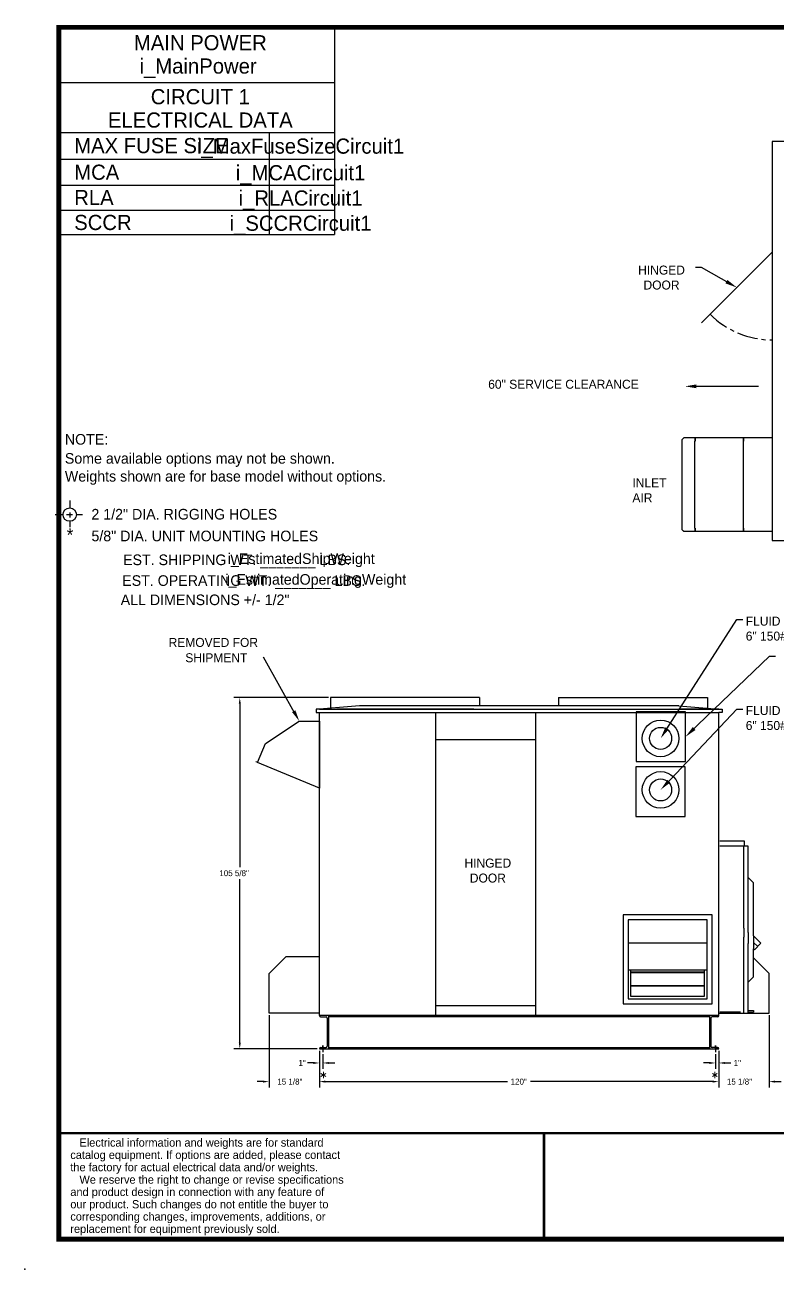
# Model space of a CAD drawing. Header units: inches. Extents: x -229 to 371, y -110 to 269.
# Drawn here: x -229.3 to -3.2, y -110.1 to 264.1 of the extents above; entities that cross this region are included whole.
import ezdxf
from ezdxf.enums import TextEntityAlignment as Align

# ---------------------------------------------------------------- set-up
doc = ezdxf.new("R2010")
doc.units = ezdxf.units.IN
doc.header["$MEASUREMENT"] = 0
doc.linetypes.add('CENTER', pattern=[2, 1.25, -0.25, 0.25, -0.25])
doc.layers.get('0').update_dxf_attribs({"color": 10})
doc.layers.add('C1E', color=1, linetype='Continuous')
doc.styles.add('ROMANS', font='romans.shx', dxfattribs={"height": 0.125})

msp = doc.modelspace()

# ---------------------------------------------------------------- linework, layer by layer
at = {"color": 1, "ltscale": 5}
for p, q in [((-4.69052, 228.98712), (-4.69052, 108.98712)), ((170.43448, 228.98712), (-4.69052, 228.98712)), ((-4.69052, 195.69924), (-25.90372, 174.48604)), ((-25.95889, 191.11387), (-27.75889, 191.11387)), ((-16.86444, 185.97779), (-25.95889, 191.11387)), ((-29.11936, 155.4708), (-8.84567, 155.4708)), ((-31.75746, 139.3422), (-31.35419, 139.7787)), ((-31.75746, 112.2152), (-31.75746, 139.3422)), ((-31.35419, 139.7787), (-31.29736, 139.7787)), ((-4.56652, 139.8412), (-31.2387, 139.8412)), ((-27.92915, 112.7162), (-27.92915, 138.8412)), ((-27.92878, 112.7162), (-27.92878, 138.8412)), ((-27.88028, 139.7777), (-27.88028, 138.8412)), ((-27.87991, 139.7777), (-27.88028, 139.7777)), ((-27.88028, 138.8412), (-27.87991, 138.8412)), ((-27.87991, 138.8412), (-27.87991, 139.7777)), ((-13.30032, 112.7162), (-13.30032, 138.8412)), ((-13.29977, 112.7162), (-13.29977, 138.8412)), ((-13.28197, 139.7777), (-13.28197, 138.8412)), ((-13.28141, 139.7777), (-13.28141, 139.7787)), ((-13.28141, 138.8412), (-13.28141, 139.7777)), ((-27.88028, 111.7797), (-27.88028, 112.7162)), ((-27.88028, 112.7162), (-27.87991, 112.7162)), ((-27.87991, 112.7162), (-27.87991, 111.7797)), ((-13.28197, 111.7797), (-13.28197, 112.7162)), ((-13.28141, 112.7162), (-13.28141, 111.7797)), ((-31.35419, 111.7787), (-31.75746, 112.2152)), ((-31.29736, 111.7787), (-31.35419, 111.7787)), ((-31.23963, 111.7797), (-31.29737, 111.7797)), ((-31.2387, 111.7162), (-31.2387, 111.7787)), ((-4.56652, 111.7162), (-31.2387, 111.7162)), ((-27.87991, 111.7797), (-27.88028, 111.7797)), ((-13.28141, 111.7797), (-13.28141, 111.7787)), ((-4.69052, 108.98712), (135.05948, 108.98712)), ((-37.2558, 50.99193), (-15.32535, 85.21206)), ((-15.32535, 85.21206), (-13.52535, 85.21206)), ((-147.69776, 56.25942), (-157.58209, 73.96033)), ((-29.42987, 51.21958), (-5.50078, 74.24656)), ((-5.50078, 74.24656), (-3.70078, 74.24656)), ((-138.00956, 61.76867), (-166.49017, 61.76867)), ((-164.69017, 59.96867), (-164.69017, 10.75617)), ((-140.75956, 58.26867), (-141.75956, 58.26867)), ((-141.75956, 58.26867), (-141.75956, 57.26867)), ((-140.75956, 58.26867), (-141.75956, 58.26867)), ((-141.75956, 58.26867), (-141.75956, 57.26867)), ((-141.75956, 57.26867), (-140.75956, 57.26867)), ((-141.75956, 57.26867), (-140.75956, 57.26867)), ((-128.75956, 59.26867), (-140.75956, 58.26867)), ((-128.75956, 59.26867), (-140.75956, 58.26867)), ((-140.75956, 58.26867), (-20.75956, 58.26867)), ((-140.75956, 58.26867), (-128.75956, 58.26867)), ((-140.75956, 58.26867), (-128.75956, 58.26867)), ((-140.75956, -33.85633), (-140.75956, 57.26867)), ((-140.75956, 57.26867), (-20.75956, 57.26867)), ((-140.75956, -33.85633), (-140.75956, 57.26867)), ((-32.75956, 59.26867), (-128.75956, 59.26867)), ((-105.74991, -33.85633), (-105.74991, 57.26867)), ((-75.74991, -33.85633), (-75.74991, 57.26867)), ((-30.72688, 57.44892), (-45.55495, 57.44892)), ((-45.55495, 57.44892), (-45.55495, 42.49401)), ((-36.99281, 35.31512), (-15.32535, 58.31733)), ((-32.75956, 59.26867), (-20.75956, 58.26867)), ((-20.75956, 58.26867), (-32.75956, 58.26867)), ((-30.72688, 42.49401), (-30.72688, 57.44892)), ((-20.75956, 58.26867), (-19.75956, 58.26867)), ((-20.75956, -33.85633), (-20.75956, 57.26867)), ((-19.75956, 57.26867), (-20.75956, 57.26867)), ((-19.75956, 58.26867), (-19.75956, 57.26867)), ((-15.32535, 58.31733), (-13.52535, 58.31733)), ((-157.00421, 47.90863), (-146.82018, 54.71338)), ((-146.82018, 54.71338), (-140.75956, 54.71338)), ((-105.74991, 49.14367), (-75.74991, 49.14367)), ((-159.3478, 42.25069), (-157.00421, 47.90863)), ((-159.46329, 42.30052), (-159.86656, 42.46756)), ((-140.69606, 34.52488), (-159.3478, 42.25069)), ((-45.55495, 42.49401), (-30.72688, 42.49401)), ((-30.79553, 40.9162), (-45.6236, 40.9162)), ((-45.6236, 40.9162), (-45.6236, 25.96129)), ((-30.79553, 25.96129), (-30.79553, 40.9162)), ((-45.6236, 25.96129), (-30.79553, 25.96129)), ((-164.69017, -42.05633), (-164.69017, 7.15617)), ((-105.74991, -30.85633), (-75.74991, -30.85633)), ((-155.88456, -33.73133), (-155.88456, -55.53944)), ((-20.75956, -33.85633), (-140.75956, -33.85633)), ((-140.75956, -33.85633), (-140.75956, -33.85633)), ((-140.38456, -34.23133), (-138.75956, -34.23133)), ((-138.38456, -34.60633), (-138.38456, -43.10633)), ((-138.00956, -33.85633), (-138.00956, -43.85633)), ((-23.50956, -34.23133), (-138.00956, -34.23133)), ((-23.50956, -33.85633), (-23.50956, -43.85633)), ((-23.13456, -34.60633), (-23.13456, -43.10633)), ((-21.13456, -34.23133), (-22.75956, -34.23133)), ((-20.75956, -33.85633), (-20.75956, -33.85633)), ((-5.63456, -33.73133), (-5.63456, -55.53944)), ((-141.38456, -43.85633), (-166.49017, -43.85633)), ((-140.75956, -43.85633), (-140.75956, -43.85633)), ((-140.75956, -43.85633), (-139.75956, -43.85633)), ((-140.75956, -43.85633), (-20.75956, -43.85633)), ((-140.75956, -44.48133), (-140.75956, -55.53944)), ((-140.75956, -44.48133), (-140.75956, -49.93312)), ((-140.38456, -43.48133), (-138.75956, -43.48133)), ((-139.75956, -43.85633), (-139.75956, -42.85633)), ((-139.75956, -42.85633), (-139.75956, -44.85633)), ((-138.00956, -43.48133), (-23.50956, -43.48133)), ((-21.13456, -43.48133), (-22.75956, -43.48133)), ((-21.75956, -43.85633), (-21.75956, -42.85633)), ((-21.75956, -42.85633), (-21.75956, -44.85633)), ((-20.75956, -43.85633), (-21.75956, -43.85633)), ((-20.75956, -43.85633), (-20.75956, -43.85633)), ((-20.75956, -44.48133), (-20.75956, -55.53944)), ((-20.75956, -44.48133), (-20.75956, -49.93312)), ((-142.55956, -48.13312), (-144.35956, -48.13312)), ((-140.75956, -45.63539), (-140.75956, -55.53944)), ((-139.75956, -45.48133), (-139.75956, -49.93312)), ((-137.95956, -48.13312), (-136.15956, -48.13312)), ((-23.55956, -48.13312), (-25.35956, -48.13312)), ((-21.75956, -45.48133), (-21.75956, -49.93312)), ((-20.75956, -45.63539), (-20.75956, -55.53944)), ((-18.95956, -48.13312), (-17.15956, -48.13312)), ((-157.68456, -53.73944), (-159.48456, -53.73944)), ((-138.95956, -53.73944), (-84.20956, -53.73944)), ((-138.95956, -53.73944), (-137.15956, -53.73944)), ((-22.55956, -53.73944), (-77.30956, -53.73944)), ((-22.55956, -53.73944), (-24.35956, -53.73944)), ((-3.83456, -53.73944), (-2.03456, -53.73944))]:
    msp.add_line(p, q, dxfattribs=at)
at = {"lineweight": 30}
for p, q in [((-215.79503, 121.08359), (-215.79503, 118.96556)), ((-220.18323, 116.79172), (-218.03523, 116.79172)), ((-216.79597, 116.79172), (-214.98474, 116.79172)), ((-215.79503, 117.47819), (-215.79503, 115.87641)), ((-213.74548, 116.79172), (-211.91034, 116.79172)), ((-215.79503, 114.73228), (-215.79503, 113.06196)), ((-73.27435, -101.1422), (-73.27435, -69.24845))]:
    msp.add_line(p, q, dxfattribs=at)
at = {"color": 1, "linetype": 'Continuous'}
for p, q in [((-92.63456, 61.76867), (-137.38456, 61.76867)), ((-137.38456, 61.76867), (-137.38456, 58.54992)), ((-92.63456, 61.76867), (-92.63456, 59.26867)), ((-68.88456, 61.76867), (-24.13456, 61.76867)), ((-68.88456, 61.76867), (-68.88456, 59.26867)), ((-24.13456, 61.76867), (-24.13456, 58.54992)), ((-94.38456, 58.26867), (-135.63456, 58.26867)), ((-94.38456, 58.25267), (-135.63456, 58.25267)), ((-67.13456, 58.26867), (-25.88456, 58.26867)), ((-67.13456, 58.25267), (-25.88456, 58.25267)), ((-22.7597, -3.61666), (-49.5097, -3.61666)), ((-49.5097, -3.61666), (-49.5097, -30.36666)), ((-22.7597, -30.36666), (-22.7597, -3.61666)), ((-24.2597, -5.11666), (-48.0097, -5.11666)), ((-48.0097, -5.11666), (-48.0097, -28.86666)), ((-24.2597, -28.86666), (-24.2597, -5.11666)), ((-155.88456, -21.19733), (-150.79356, -16.10633)), ((-150.79356, -16.10633), (-140.75956, -16.10633)), ((-5.63456, -21.19733), (-10.28609, -16.5458)), ((-155.88456, -33.10633), (-155.88456, -21.19733)), ((-47.22845, -20.23038), (-47.22845, -28.08541)), ((-25.04095, -20.84288), (-47.22845, -20.84288)), ((-47.22845, -20.90538), (-25.04095, -20.90538)), ((-25.04095, -28.08541), (-25.04095, -20.23038)), ((-5.63456, -33.10633), (-5.63456, -21.19733)), ((-25.04095, -24.90538), (-47.22845, -24.90538)), ((-47.22845, -24.96788), (-25.04095, -24.96788)), ((-48.0097, -28.86666), (-24.2597, -28.86666)), ((-47.22845, -28.08541), (-25.04095, -28.08541)), ((-140.75956, -33.10633), (-155.88456, -33.10633)), ((-49.5097, -30.36666), (-22.7597, -30.36666)), ((-20.75956, -33.10633), (-5.63456, -33.10633))]:
    msp.add_line(p, q, dxfattribs=at)
at = {"ltscale": 5}
for p, q in [((-140.75956, 54.71338), (-140.69606, 34.52488)), ((-24.2597, -12.12019), (-48.0097, -12.12019)), ((-24.2597, -20.23038), (-48.0097, -20.23038))]:
    msp.add_line(p, q, dxfattribs=at)
at = {"color": 1}
for p, q in [((-12.96922, 18.61043), (-20.43711, 18.61043)), ((-11.85828, 17.08251), (-20.43711, 17.08251)), ((-13.20314, -7.55823), (-13.20314, 17.08251)), ((-12.96922, 17.08251), (-12.96922, 18.61043)), ((-11.85828, -8.90309), (-11.85828, 17.08251)), ((-10.28609, 6.0772), (-11.85828, 7.64938)), ((-10.28609, -9.92311), (-10.28609, 6.0772)), ((-13.20314, -7.55823), (-13.20314, -10.33749)), ((-13.20314, -33.22749), (-13.20314, -10.33749)), ((-11.85828, -8.90309), (-11.85828, -12.24189)), ((-8.0702, -12.139), (-10.28609, -9.92311)), ((-10.28609, -9.92311), (-10.28609, -13.81407)), ((-11.85828, -33.22749), (-11.85828, -12.24189)), ((-9.04294, -13.11174), (-10.28609, -11.86859)), ((-10.28609, -22.22218), (-10.28609, -13.81407)), ((-10.01569, -14.08448), (-10.28609, -13.81407)), ((-8.0702, -12.139), (-10.01569, -14.08448)), ((-10.28609, -22.22218), (-11.85828, -23.79437)), ((-14.21656, -32.83444), (-20.43711, -32.83444)), ((-11.85828, -32.36298), (-10.28609, -32.36298)), ((-11.85828, -32.83444), (-10.28609, -32.83444)), ((-10.28609, -32.36298), (-10.28609, -32.83444))]:
    msp.add_line(p, q, dxfattribs=at)
at = {"const_width": 1.458}
msp.add_lwpolyline([(-219.07435, -101.1422), (364.12565, -101.1422), (364.12565, 263.3578), (-219.07435, 263.3578), (-219.07435, -101.1422)], dxfattribs=at)
at = {"lineweight": 30, "const_width": 0.729}
for points in [[(-72.41243, -69.24845), (-219.07435, -69.24845)], [(364.12565, -69.24845), (-73.27435, -69.24845), (-73.27435, -101.1422)]]:
    msp.add_lwpolyline(points, dxfattribs=at)
at = {"lineweight": 30}
msp.add_circle((-215.79503, 116.79172), 2.01408, dxfattribs=at)
at = {"color": 1, "ltscale": 5}
for centre, radius in [((-38.22702, 49.47644), 5.5), ((-38.22702, 49.47644), 3.3125), ((-38.22702, 34.00488), 5.5), ((-38.22702, 34.00488), 3.3125)]:
    msp.add_circle(centre, radius, dxfattribs=at)
at = {"color": 1, "linetype": 'CENTER', "ltscale": 5}
msp.add_arc((-4.69052, 195.69924), 26.3684, 225, 270, dxfattribs=at)
at = {"color": 1, "ltscale": 5}
for centre, radius, start, end in [((-31.23619, 139.78003), 0.06123, 92.3554853, 182.1760952), ((-27.87932, 139.77774), 0.000964, 92.3554853, 182.1760952), ((-27.87904, 139.77788), 0.000884, 110.6112167, 191.2782893), ((-13.2811, 139.77788), 0.000884, 110.6112172, 191.2782894), ((-31.23619, 111.77738), 0.06123, 177.8239048, 267.6445147), ((-31.23866, 111.77967), 0.000964, 177.8239048, 267.6445147), ((-27.87932, 111.77967), 0.000964, 177.8239048, 267.6445147), ((-27.87904, 111.77953), 0.000884, 168.7217107, 249.3887833), ((-13.2811, 111.77953), 0.000884, 168.7217106, 249.3887828), ((-140.38456, -33.85633), 0.375, 180, 270), ((-138.75956, -34.60633), 0.375, 0, 90), ((-22.75956, -34.60633), 0.375, 90, 180), ((-21.13456, -33.85633), 0.375, 270, 360), ((-140.38456, -43.85633), 0.375, 90, 180), ((-138.75956, -43.10633), 0.375, 270, 0), ((-22.75956, -43.10633), 0.375, 180, 270), ((-21.13456, -43.85633), 0.375, 0, 90)]:
    msp.add_arc(centre, radius, start, end, dxfattribs=at)
msp.add_point((-229.26797, -110.13254))
for points in [[(-18.13672, 187.38538), (-15.29712, 185.09264), (-18.72682, 186.34049)], [(-27.53071, 155.9432), (-30.91936, 155.37842), (-27.53071, 154.81365)], [(-29.11936, 155.67842), (-30.91936, 155.37842), (-29.11936, 155.07842)], [(-164.99017, 59.96867), (-164.39017, 59.96867), (-164.69017, 61.76867)], [(-148.9654, 57.39665), (-146.82018, 54.71338), (-147.97919, 57.94736)], [(-35.77941, 52.18369), (-38.22702, 49.47644), (-36.78974, 52.83117)], [(-27.71683, 52.03535), (-30.72688, 49.97147), (-28.5489, 52.90002)], [(-35.32186, 36.21396), (-38.22702, 34.00488), (-36.19535, 37.03676)], [(-164.99017, -42.05633), (-164.39017, -42.05633), (-164.69017, -43.85633)], [(-142.55956, -47.83312), (-142.55956, -48.43312), (-140.75956, -48.13312)], [(-137.95956, -47.83312), (-137.95956, -48.43312), (-139.75956, -48.13312)], [(-23.55956, -47.83312), (-23.55956, -48.43312), (-21.75956, -48.13312)], [(-18.95956, -47.83312), (-18.95956, -48.43312), (-20.75956, -48.13312)], [(-157.68456, -53.43944), (-157.68456, -54.03944), (-155.88456, -53.73944)], [(-138.95956, -53.43944), (-138.95956, -54.03944), (-140.75956, -53.73944)], [(-138.95956, -53.43944), (-138.95956, -54.03944), (-140.75956, -53.73944)], [(-22.55956, -53.43944), (-22.55956, -54.03944), (-20.75956, -53.73944)], [(-22.55956, -53.43944), (-22.55956, -54.03944), (-20.75956, -53.73944)], [(-3.83456, -53.43944), (-3.83456, -54.03944), (-5.63456, -53.73944)]]:
    msp.add_solid(points, dxfattribs=at)
at = {"layer": 'C1E', "lineweight": 30}
for p, q in [((-136.1976, 263.3578), (-136.1976, 201.01966)), ((-136.1976, 246.66822), (-219.07435, 246.66822)), ((-136.1976, 231.6395), (-218.61951, 231.6395)), ((-155.82314, 231.6395), (-155.82314, 201.01966)), ((-218.64288, 223.68199), (-136.1976, 223.68199)), ((-218.82795, 215.89488), (-136.1976, 215.89488)), ((-219.21065, 208.31823), (-136.1976, 208.31823)), ((-219.19779, 201.01966), (-136.1976, 201.01966))]:
    msp.add_line(p, q, dxfattribs=at)

# ---------------------------------------------------------------- texts
at = {"color": 1, "ltscale": 5}
for s, p in [('60" SERVICE CLEARANCE', (-90.02757, 154.64869)), ('REMOVED FOR', (-186.09016, 77.0059)), ('SHIPMENT', (-181.0622, 72.39613))]:
    msp.add_text(s, height=2.7, dxfattribs=at).set_placement(p)
at = {"lineweight": 30}
for s, height, p in [('NOTE:', 3.19127, (-217.26169, 137.84028)), ('Some available options may not be shown.', 3.1912704, (-217.26169, 132.11241)), ('Weights shown are for base model without options.', 3.1912704, (-217.26169, 126.73168)), ('2 1/2" DIA. RIGGING HOLES', 3.1912704, (-209.27242, 115.32127)), ('5/8" DIA. UNIT MOUNTING HOLES', 3.1912704, (-209.27242, 108.77551)), ('   Electrical information and weights are for standard', 2.4672094, (-215.6153, -73.29679)), ('catalog equipment. If options are added, please contact', 2.4672094, (-215.6153, -76.9976)), ('the factory for actual electrical data and/or weights.', 2.4672094, (-215.6153, -80.69841)), ('   We reserve the right to change or revise specifications', 2.4672094, (-215.6153, -84.4459)), ('and product design in connection with any feature of', 2.4672094, (-215.6153, -88.14671)), ('our product. Such changes do not entitle the buyer to', 2.4672094, (-215.6153, -91.84753)), ('corresponding changes, improvements, additions, or ', 2.4672094, (-215.6153, -95.54834)), ('replacement for equipment previously sold.', 2.4672094, (-215.6153, -99.24916))]:
    msp.add_text(s, height=height, dxfattribs=at).set_placement(p)
for s, height, p in [('*', 3.92745, (-215.71214, 108.72024)), ('EST. SHIPPING WT. _______ LBS.', 3.1912704, (-165.61336, 101.60415)), ('i_EstimatedShipWeight', 3.1949329, (-146.21666, 101.95276)), ('EST. OPERATING WT. _______ LBS.', 3.1912704, (-163.49432, 95.36182)), ('i_EstimatedOperatingWeight', 3.1912704, (-141.85001, 95.71043)), ('ALL DIMENSIONS +/- 1/2"', 3.1912704, (-175.11452, 89.57021))]:
    msp.add_text(s, height=height, dxfattribs=at).set_placement(p, align=Align.CENTER)
at = {"color": 1}
for s, height, p in [('FLUID INLET', 2.7, (-12.62535, 83.41206)), ('6" 150# FLANGE', 2.7, (-12.62535, 78.91206)), ('FLUID OUTLET', 2.7, (-12.62535, 56.51733)), ('6" 150# FLANGE', 2.7, (-12.62535, 52.01733)), ('105 5/8"', 1.8, (-170.84017, 8.05617)), ('1"', 1.8, (-147.05956, -49.03312)), ('1"', 1.8, (-16.25956, -49.03312)), ('15 1/8"', 1.8, (-153.42206, -54.63944)), ('120"', 1.8, (-83.30956, -54.63944)), ('15 1/8"', 1.8, (-18.29706, -54.63944))]:
    msp.add_text(s, height=height, dxfattribs=at).set_placement(p)
at = {"color": 1, "extrusion": (0, 0, -1), "style": 'ROMANS'}
msp.add_text('*', height=3.3645, dxfattribs=at).set_placement((138.42528, -54.13462))
at = {"color": 1, "style": 'ROMANS'}
msp.add_text('*', height=3.3645, dxfattribs=at).set_placement((-23.09384, -54.13462))
at = {"color": 1, "ltscale": 5, "char_height": 2.7}
for s, insert, attachment_point in [('HINGED\\PDOOR', (-37.94228, 188.07444), 5), ('INLET\\PAIR', (-46.69018, 124.10519), 4), ('HINGED\\PDOOR', (-90.14065, 9.71559), 5)]:
    msp.add_mtext(s, dxfattribs=dict(at, insert=insert, attachment_point=attachment_point))
at = {"layer": 'C1E', "lineweight": 30}
for s, p in [('MAIN POWER', (-176.54985, 256.45152)), ('i_MainPower', (-177.21511, 249.42856)), ('CIRCUIT 1', (-176.54985, 240.21008)), ('ELECTRICAL DATA', (-176.54985, 233.18712)), ('i_MaxFuseSizeCircuit1', (-146.42558, 225.34577)), ('i_MCACircuit1', (-146.42558, 217.34343)), ('i_RLACircuit1', (-146.42558, 209.74968)), ('i_SCCRCircuit1', (-146.42558, 202.15593))]:
    msp.add_text(s, height=4.55625, dxfattribs=at).set_placement(p, align=Align.CENTER)
for s, p in [('MAX FUSE SIZE', (-214.4496, 225.49941)), ('MCA', (-214.4496, 217.49708)), ('RLA', (-214.4496, 209.90333)), ('SCCR', (-214.4496, 202.38865))]:
    msp.add_text(s, height=4.55625, dxfattribs=at).set_placement(p)

doc.saveas('drawing.dxf')
